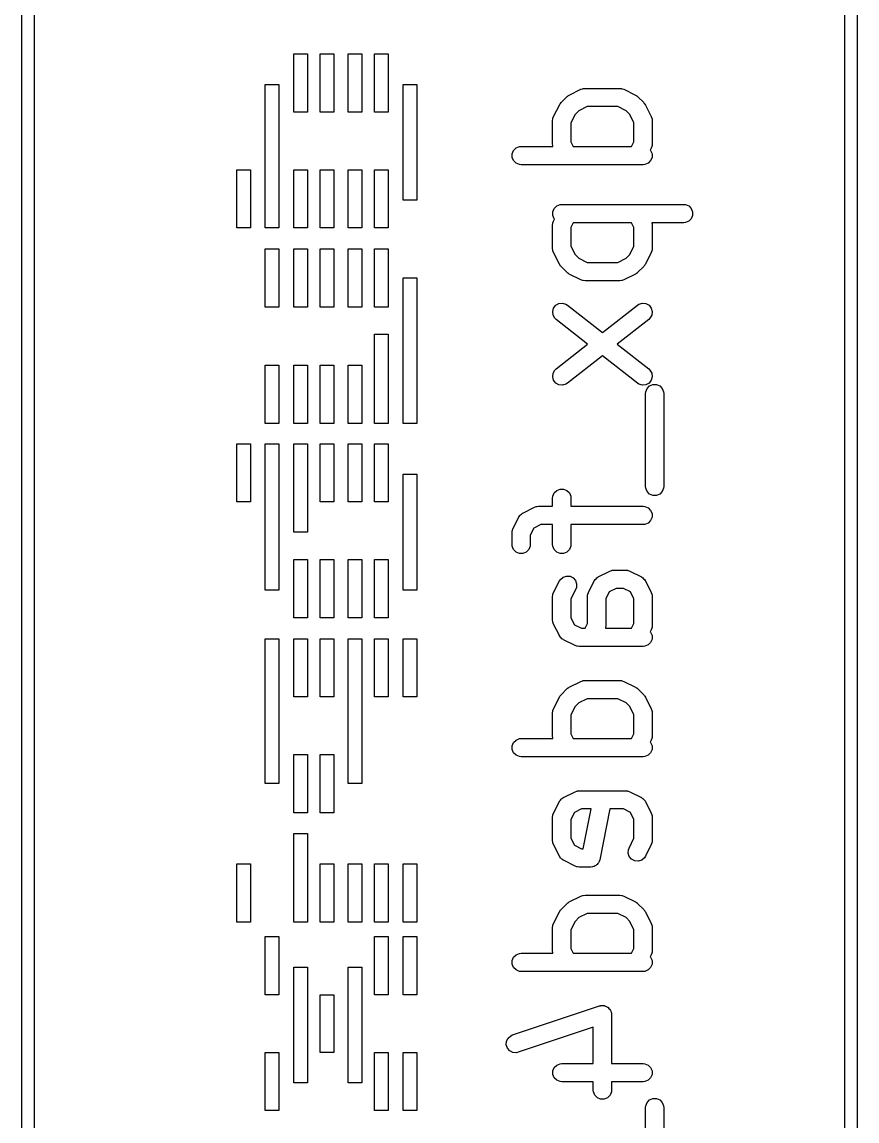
# Model space of a CAD drawing. Extents: x 282 to 374, y -243 to -83.
# Drawn here: x 306.94 to 313.78, y -183.3 to -174.28 of the extents above; entities that cross this region are included whole.
import ezdxf

# ---------------------------------------------------------------- set-up
doc = ezdxf.new("R2010")
doc.units = 0
doc.layers.add('BLACK', color=7, linetype='CONTINUOUS')

msp = doc.modelspace()

# ---------------------------------------------------------------- linework, layer by layer
at = {"layer": 'BLACK', "linetype": 'CONTINUOUS'}
for p, q in [((306.935, -242.56), (306.935, -82.56)), ((307.035, -82.61), (307.035, -242.51)), ((313.685, -220.921421), (313.685, -117.21)), ((313.785, -117.26), (313.785, -220.921421)), ((309.165397, -175.019155), (309.165397, -174.542002)), ((309.165397, -174.542002), (309.277505, -174.542002)), ((309.277505, -174.542002), (309.277505, -175.019155)), ((309.381552, -175.019155), (309.381552, -174.542002)), ((309.381552, -174.542002), (309.49366, -174.542002)), ((309.49366, -174.542002), (309.49366, -175.019155)), ((309.610896, -175.019155), (309.610896, -174.542002)), ((309.610896, -174.542002), (309.723004, -174.542002)), ((309.723004, -174.542002), (309.723004, -175.019155)), ((309.827051, -175.019155), (309.827051, -174.542002)), ((309.827051, -174.542002), (309.939159, -174.542002)), ((309.939159, -174.542002), (309.939159, -175.019155)), ((308.930924, -175.969553), (308.930924, -174.792107)), ((308.930924, -174.792107), (309.043032, -174.792107)), ((309.043032, -174.792107), (309.043032, -175.969553)), ((310.061524, -175.742505), (310.061524, -174.792107)), ((310.061524, -174.792107), (310.173632, -174.792107)), ((310.173632, -174.792107), (310.173632, -175.742505)), ((311.536507, -174.826631), (311.538996, -174.825601)), ((311.538996, -174.825601), (311.553628, -174.82416)), ((311.553628, -174.82416), (311.839342, -174.82416)), ((311.839342, -174.82416), (311.853974, -174.825601)), ((311.853974, -174.825601), (311.856463, -174.826632)), ((311.357738, -174.941365), (311.405357, -174.893746)), ((311.405357, -174.893746), (311.411106, -174.889027)), ((311.411106, -174.889027), (311.412406, -174.887529)), ((311.412406, -174.887529), (311.414665, -174.886107)), ((311.414665, -174.886107), (311.416722, -174.884419)), ((311.416722, -174.884419), (311.418549, -174.883661)), ((311.418549, -174.883661), (311.424849, -174.879697)), ((311.424849, -174.879697), (311.520087, -174.832078)), ((311.520087, -174.832078), (311.533818, -174.826823)), ((311.533818, -174.826823), (311.536507, -174.826631)), ((311.856463, -174.826632), (311.859151, -174.826823)), ((311.859151, -174.826823), (311.872883, -174.832078)), ((311.872883, -174.832078), (311.968121, -174.879697)), ((311.968121, -174.879697), (311.974417, -174.88366)), ((311.974417, -174.88366), (311.976247, -174.884418)), ((311.976247, -174.884418), (311.978305, -174.886107)), ((311.978305, -174.886107), (311.980564, -174.887529)), ((311.980564, -174.887529), (311.981863, -174.889027)), ((311.981863, -174.889027), (311.987612, -174.893745)), ((311.987612, -174.893745), (312.035232, -174.941364)), ((311.29607, -175.056095), (311.343689, -174.960857)), ((311.343689, -174.960857), (311.347653, -174.954557)), ((311.347653, -174.954557), (311.348411, -174.95273)), ((311.348411, -174.95273), (311.350099, -174.950673)), ((311.350099, -174.950673), (311.351521, -174.948414)), ((311.351521, -174.948414), (311.353019, -174.947114)), ((311.353019, -174.947114), (311.357738, -174.941365)), ((311.571333, -174.97416), (311.502817, -175.008418)), ((311.821637, -174.97416), (311.571333, -174.97416)), ((311.890153, -175.008418), (311.821637, -174.97416)), ((312.035232, -174.941364), (312.03995, -174.947113)), ((312.03995, -174.947113), (312.04145, -174.948414)), ((312.04145, -174.948414), (312.042872, -174.950673)), ((312.042872, -174.950673), (312.04456, -174.95273)), ((312.04456, -174.95273), (312.045317, -174.954557)), ((312.045317, -174.954557), (312.049282, -174.960857)), ((312.049282, -174.960857), (312.096901, -175.056095)), ((309.277505, -175.019155), (309.165397, -175.019155)), ((309.49366, -175.019155), (309.381552, -175.019155)), ((309.723004, -175.019155), (309.610896, -175.019155)), ((309.939159, -175.019155), (309.827051, -175.019155)), ((311.288152, -175.089636), (311.289593, -175.075004)), ((311.288152, -175.280112), (311.288152, -175.089636)), ((311.289593, -175.075004), (311.290624, -175.072514)), ((311.290624, -175.072514), (311.290815, -175.069827)), ((311.290815, -175.069827), (311.29607, -175.056095)), ((311.47241, -175.038825), (311.438152, -175.107341)), ((311.502817, -175.008418), (311.47241, -175.038825)), ((311.920561, -175.038825), (311.890153, -175.008418)), ((311.954819, -175.107341), (311.920561, -175.038825)), ((312.096901, -175.056095), (312.102156, -175.069826)), ((312.102156, -175.069826), (312.102347, -175.072515)), ((312.102347, -175.072515), (312.103378, -175.075004)), ((312.103378, -175.075004), (312.104819, -175.089636)), ((312.104819, -175.089636), (312.104819, -175.280112)), ((311.438152, -175.107341), (311.438152, -175.262407)), ((311.954819, -175.262407), (311.954819, -175.107341)), ((311.438152, -175.262407), (311.457123, -175.30035)), ((311.935848, -175.30035), (311.954819, -175.262407)), ((310.95626, -175.360718), (310.967459, -175.333682)), ((310.95626, -175.389982), (310.95626, -175.360718)), ((310.967459, -175.333682), (310.988151, -175.31299)), ((310.988151, -175.31299), (311.015187, -175.301791)), ((311.015187, -175.301791), (311.029819, -175.30035)), ((311.029819, -175.30035), (311.290979, -175.30035)), ((311.289593, -175.294744), (311.288152, -175.280112)), ((311.290624, -175.297233), (311.289593, -175.294744)), ((311.290815, -175.299921), (311.290624, -175.297233)), ((311.290979, -175.30035), (311.290815, -175.299921)), ((311.457123, -175.30035), (311.935848, -175.30035)), ((312.096901, -175.313653), (312.08865, -175.330153)), ((312.08865, -175.330153), (312.092179, -175.333682)), ((312.092179, -175.333682), (312.103378, -175.360718)), ((312.102156, -175.299922), (312.096901, -175.313653)), ((312.102347, -175.297232), (312.102156, -175.299922)), ((312.103378, -175.294744), (312.102347, -175.297232)), ((312.104819, -175.280112), (312.103378, -175.294744)), ((312.103378, -175.360718), (312.103378, -175.389982)), ((310.967459, -175.417018), (310.95626, -175.389982)), ((310.988151, -175.43771), (310.967459, -175.417018)), ((311.015187, -175.448909), (310.988151, -175.43771)), ((311.029819, -175.45035), (311.015187, -175.448909)), ((312.029819, -175.45035), (311.029819, -175.45035)), ((312.044451, -175.448909), (312.029819, -175.45035)), ((312.071487, -175.43771), (312.044451, -175.448909)), ((312.092179, -175.417018), (312.071487, -175.43771)), ((312.103378, -175.389982), (312.092179, -175.417018)), ((308.696451, -175.969553), (308.696451, -175.4924)), ((308.696451, -175.4924), (308.808558, -175.4924)), ((308.808558, -175.4924), (308.808558, -175.969553)), ((309.165397, -175.969553), (309.165397, -175.4924)), ((309.165397, -175.4924), (309.277505, -175.4924)), ((309.277505, -175.4924), (309.277505, -175.969553)), ((309.381552, -175.969553), (309.381552, -175.4924)), ((309.381552, -175.4924), (309.49366, -175.4924)), ((309.49366, -175.4924), (309.49366, -175.969553)), ((309.610896, -175.969553), (309.610896, -175.4924)), ((309.610896, -175.4924), (309.723004, -175.4924)), ((309.723004, -175.4924), (309.723004, -175.969553)), ((309.827051, -175.969553), (309.827051, -175.4924)), ((309.827051, -175.4924), (309.939159, -175.4924)), ((309.939159, -175.4924), (309.939159, -175.969553)), ((310.173632, -175.742505), (310.061524, -175.742505)), ((311.289593, -175.836909), (311.300792, -175.809873)), ((311.300792, -175.809873), (311.321484, -175.789181)), ((311.321484, -175.789181), (311.34852, -175.777982)), ((311.34852, -175.777982), (311.363152, -175.776541)), ((311.363152, -175.776541), (312.363152, -175.776541)), ((312.363152, -175.776541), (312.377784, -175.777982)), ((312.377784, -175.777982), (312.40482, -175.789181)), ((312.40482, -175.789181), (312.425512, -175.809873)), ((312.425512, -175.809873), (312.436711, -175.836909)), ((311.289593, -175.866173), (311.289593, -175.836909)), ((311.300792, -175.893209), (311.289593, -175.866173)), ((311.29607, -175.913238), (311.30432, -175.896737)), ((311.30432, -175.896737), (311.300792, -175.893209)), ((312.425512, -175.893209), (312.40482, -175.913901)), ((312.436711, -175.866173), (312.425512, -175.893209)), ((312.436711, -175.836909), (312.436711, -175.866173)), ((308.808558, -175.969553), (308.696451, -175.969553)), ((309.043032, -175.969553), (308.930924, -175.969553)), ((309.277505, -175.969553), (309.165397, -175.969553)), ((309.49366, -175.969553), (309.381552, -175.969553)), ((309.723004, -175.969553), (309.610896, -175.969553)), ((309.939159, -175.969553), (309.827051, -175.969553)), ((311.288152, -175.946779), (311.289593, -175.932147)), ((311.288152, -176.137255), (311.288152, -175.946779)), ((311.289593, -175.932147), (311.290624, -175.929657)), ((311.290624, -175.929657), (311.290815, -175.92697)), ((311.290815, -175.92697), (311.29607, -175.913238)), ((311.457124, -175.926541), (311.438152, -175.964484)), ((311.438152, -175.964484), (311.438152, -176.11955)), ((311.935847, -175.926541), (311.457124, -175.926541)), ((311.954819, -175.964484), (311.935847, -175.926541)), ((311.954819, -176.11955), (311.954819, -175.964484)), ((312.363152, -175.926541), (312.101992, -175.926541)), ((312.101992, -175.926541), (312.102156, -175.926969)), ((312.102156, -175.926969), (312.102347, -175.929658)), ((312.102347, -175.929658), (312.103378, -175.932147)), ((312.103378, -175.932147), (312.104819, -175.946779)), ((312.104819, -175.946779), (312.104819, -176.137255)), ((312.377784, -175.9251), (312.363152, -175.926541)), ((312.40482, -175.913901), (312.377784, -175.9251)), ((308.930924, -176.618262), (308.930924, -176.141109)), ((308.930924, -176.141109), (309.043032, -176.141109)), ((309.043032, -176.141109), (309.043032, -176.618262)), ((309.165397, -176.618262), (309.165397, -176.141109)), ((309.165397, -176.141109), (309.277505, -176.141109)), ((309.277505, -176.141109), (309.277505, -176.618262)), ((309.381552, -176.618262), (309.381552, -176.141109)), ((309.381552, -176.141109), (309.49366, -176.141109)), ((309.49366, -176.141109), (309.49366, -176.618262)), ((309.610896, -176.618262), (309.610896, -176.141109)), ((309.610896, -176.141109), (309.723004, -176.141109)), ((309.723004, -176.141109), (309.723004, -176.618262)), ((309.827051, -176.618262), (309.827051, -176.141109)), ((309.827051, -176.141109), (309.939159, -176.141109)), ((309.939159, -176.141109), (309.939159, -176.618262)), ((311.289593, -176.151887), (311.288152, -176.137255)), ((311.290624, -176.154376), (311.289593, -176.151887)), ((311.290815, -176.157064), (311.290624, -176.154376)), ((311.29607, -176.170796), (311.290815, -176.157064)), ((311.343689, -176.266034), (311.29607, -176.170796)), ((311.438152, -176.11955), (311.47241, -176.188066)), ((311.920561, -176.188065), (311.954819, -176.11955)), ((312.096901, -176.170796), (312.049282, -176.266034)), ((312.102156, -176.157065), (312.096901, -176.170796)), ((312.102347, -176.154375), (312.102156, -176.157065)), ((312.103378, -176.151887), (312.102347, -176.154375)), ((312.104819, -176.137255), (312.103378, -176.151887)), ((311.347653, -176.272333), (311.343689, -176.266034)), ((311.47241, -176.188066), (311.502817, -176.218473)), ((311.502817, -176.218473), (311.571333, -176.252731)), ((311.571333, -176.252731), (311.821637, -176.252731)), ((311.821637, -176.252731), (311.890153, -176.218472)), ((311.890153, -176.218472), (311.920561, -176.188065)), ((312.049282, -176.266034), (312.045317, -176.272333)), ((311.348411, -176.274161), (311.347653, -176.272333)), ((311.350099, -176.276217), (311.348411, -176.274161)), ((311.351521, -176.278477), (311.350099, -176.276217)), ((311.353019, -176.279776), (311.351521, -176.278477)), ((311.357738, -176.285526), (311.353019, -176.279776)), ((311.405357, -176.333145), (311.357738, -176.285526)), ((311.411106, -176.337863), (311.405357, -176.333145)), ((311.412406, -176.339362), (311.411106, -176.337863)), ((311.414665, -176.340783), (311.412406, -176.339362)), ((311.416722, -176.342472), (311.414665, -176.340783)), ((311.418549, -176.343229), (311.416722, -176.342472)), ((311.424849, -176.347194), (311.418549, -176.343229)), ((311.520087, -176.394813), (311.424849, -176.347194)), ((311.968121, -176.347194), (311.872883, -176.394813)), ((311.974417, -176.34323), (311.968121, -176.347194)), ((311.976247, -176.342473), (311.974417, -176.34323)), ((311.978305, -176.340783), (311.976247, -176.342473)), ((311.980564, -176.339362), (311.978305, -176.340783)), ((311.981863, -176.337863), (311.980564, -176.339362)), ((311.987612, -176.333146), (311.981863, -176.337863)), ((312.035232, -176.285527), (311.987612, -176.333146)), ((312.03995, -176.279777), (312.035232, -176.285527)), ((312.04145, -176.278477), (312.03995, -176.279777)), ((312.042872, -176.276217), (312.04145, -176.278477)), ((312.04456, -176.274161), (312.042872, -176.276217)), ((312.045317, -176.272333), (312.04456, -176.274161)), ((310.061524, -177.096196), (310.061524, -176.378709)), ((310.061524, -176.378709), (310.173632, -176.378709)), ((310.173632, -176.378709), (310.173632, -177.096196)), ((311.533818, -176.400068), (311.520087, -176.394813)), ((311.536507, -176.400259), (311.533818, -176.400068)), ((311.538996, -176.40129), (311.536507, -176.400259)), ((311.553628, -176.402731), (311.538996, -176.40129)), ((311.839342, -176.402731), (311.553628, -176.402731)), ((311.853974, -176.40129), (311.839342, -176.402731)), ((311.856463, -176.400258), (311.853974, -176.40129)), ((311.859151, -176.400068), (311.856463, -176.400258)), ((311.872883, -176.394813), (311.859151, -176.400068)), ((309.043032, -176.618262), (308.930924, -176.618262)), ((309.277505, -176.618262), (309.165397, -176.618262)), ((309.49366, -176.618262), (309.381552, -176.618262)), ((309.723004, -176.618262), (309.610896, -176.618262)), ((309.939159, -176.618262), (309.827051, -176.618262)), ((311.288374, -176.655302), (311.296271, -176.627124)), ((311.296271, -176.627124), (311.314351, -176.604113)), ((311.314351, -176.604113), (311.339861, -176.589773)), ((311.339861, -176.589773), (311.368915, -176.586287)), ((311.368915, -176.586287), (311.397093, -176.594184)), ((311.397093, -176.594184), (311.409489, -176.602091)), ((311.409489, -176.602091), (311.696485, -176.827587)), ((311.696485, -176.827587), (311.983482, -176.602091)), ((311.983482, -176.602091), (311.995878, -176.594184)), ((311.995878, -176.594184), (312.024056, -176.586287)), ((312.024056, -176.586287), (312.05311, -176.589773)), ((312.05311, -176.589773), (312.07862, -176.604113)), ((312.07862, -176.604113), (312.0967, -176.627124)), ((312.0967, -176.627124), (312.104597, -176.655302)), ((311.29186, -176.684356), (311.288374, -176.655302)), ((311.3062, -176.709866), (311.29186, -176.684356)), ((311.316815, -176.720039), (311.3062, -176.709866)), ((312.086771, -176.709866), (312.076156, -176.720039)), ((312.101111, -176.684356), (312.086771, -176.709866)), ((312.104597, -176.655302), (312.101111, -176.684356)), ((311.57509, -176.922969), (311.316815, -176.720039)), ((312.076156, -176.720039), (311.81788, -176.922969)), ((309.827051, -177.085645), (309.827051, -176.841402)), ((309.827051, -176.841402), (309.939159, -176.841402)), ((309.939159, -176.841402), (309.939159, -177.085645)), ((311.316815, -177.1259), (311.57509, -176.922969)), ((311.81788, -176.922969), (312.076156, -177.1259)), ((311.696485, -177.018351), (311.409489, -177.243848)), ((311.983482, -177.243848), (311.696485, -177.018351)), ((308.930924, -177.572568), (308.930924, -177.095415)), ((308.930924, -177.095415), (309.043032, -177.095415)), ((309.043032, -177.095415), (309.043032, -177.572568)), ((309.165397, -177.572568), (309.165397, -177.095415)), ((309.165397, -177.095415), (309.277505, -177.095415)), ((309.277505, -177.095415), (309.277505, -177.572568)), ((309.381552, -177.572568), (309.381552, -177.095415)), ((309.381552, -177.095415), (309.49366, -177.095415)), ((309.49366, -177.095415), (309.49366, -177.572568)), ((309.610896, -177.572568), (309.610896, -177.095415)), ((309.610896, -177.095415), (309.723004, -177.095415)), ((309.723004, -177.095415), (309.723004, -177.572568)), ((309.827051, -177.327934), (309.827051, -177.085645)), ((309.939159, -177.085645), (309.939159, -177.327934)), ((310.061524, -177.333014), (310.061524, -177.096196)), ((310.173632, -177.096196), (310.173632, -177.333014)), ((311.288374, -177.190637), (311.29186, -177.161583)), ((311.29186, -177.161583), (311.3062, -177.136073)), ((311.3062, -177.136073), (311.316815, -177.1259)), ((312.076156, -177.1259), (312.086771, -177.136073)), ((312.086771, -177.136073), (312.101111, -177.161583)), ((312.101111, -177.161583), (312.104597, -177.190637)), ((311.296271, -177.218815), (311.288374, -177.190637)), ((311.314351, -177.241826), (311.296271, -177.218815)), ((311.339861, -177.256166), (311.314351, -177.241826)), ((311.368915, -177.259652), (311.339861, -177.256166)), ((311.397093, -177.251755), (311.368915, -177.259652)), ((311.409489, -177.243848), (311.397093, -177.251755)), ((311.995878, -177.251755), (311.983482, -177.243848)), ((312.024056, -177.259652), (311.995878, -177.251755)), ((312.05311, -177.256166), (312.024056, -177.259652)), ((312.07862, -177.241826), (312.05311, -177.256166)), ((312.0967, -177.218815), (312.07862, -177.241826)), ((312.083389, -177.265372), (312.110425, -177.254173)), ((312.104597, -177.190637), (312.0967, -177.218815)), ((312.110425, -177.254173), (312.139689, -177.254173)), ((312.139689, -177.254173), (312.166725, -177.265372)), ((309.827051, -177.572568), (309.827051, -177.327934)), ((309.939159, -177.327934), (309.939159, -177.572568)), ((310.061524, -177.572568), (310.061524, -177.333014)), ((310.173632, -177.333014), (310.173632, -177.572568)), ((312.050057, -177.327732), (312.051498, -177.3131)), ((312.050057, -178.089636), (312.050057, -177.327732)), ((312.051498, -177.3131), (312.062697, -177.286064)), ((312.062697, -177.286064), (312.083389, -177.265372)), ((312.166725, -177.265372), (312.187417, -177.286064)), ((312.187417, -177.286064), (312.198616, -177.3131)), ((312.198616, -177.3131), (312.200057, -177.327732)), ((312.200057, -177.327732), (312.200057, -178.089636)), ((309.043032, -177.572568), (308.930924, -177.572568)), ((309.277505, -177.572568), (309.165397, -177.572568)), ((309.49366, -177.572568), (309.381552, -177.572568)), ((309.723004, -177.572568), (309.610896, -177.572568)), ((309.939159, -177.572568), (309.827051, -177.572568)), ((310.173632, -177.572568), (310.061524, -177.572568)), ((308.696451, -178.217369), (308.696451, -177.740216)), ((308.696451, -177.740216), (308.808558, -177.740216)), ((308.808558, -177.740216), (308.808558, -178.217369)), ((308.930924, -178.940718), (308.930924, -177.740216)), ((308.930924, -177.740216), (309.043032, -177.740216)), ((309.043032, -177.740216), (309.043032, -178.940718)), ((309.165397, -178.465519), (309.165397, -177.740216)), ((309.165397, -177.740216), (309.277505, -177.740216)), ((309.277505, -177.740216), (309.277505, -178.465519)), ((309.381552, -178.217369), (309.381552, -177.740216)), ((309.381552, -177.740216), (309.49366, -177.740216)), ((309.49366, -177.740216), (309.49366, -178.217369)), ((309.610896, -178.217369), (309.610896, -177.740216)), ((309.610896, -177.740216), (309.723004, -177.740216)), ((309.723004, -177.740216), (309.723004, -178.217369)), ((309.827051, -178.217369), (309.827051, -177.740216)), ((309.827051, -177.740216), (309.939159, -177.740216)), ((309.939159, -177.740216), (309.939159, -178.217369)), ((310.061524, -178.940718), (310.061524, -177.990321)), ((310.061524, -177.990321), (310.173632, -177.990321)), ((310.173632, -177.990321), (310.173632, -178.940718)), ((311.289593, -178.170243), (311.300792, -178.143207)), ((311.300792, -178.143207), (311.321484, -178.122515)), ((311.321484, -178.122515), (311.34852, -178.111316)), ((311.34852, -178.111316), (311.377784, -178.111316)), ((311.377784, -178.111316), (311.40482, -178.122515)), ((311.40482, -178.122515), (311.425512, -178.143207)), ((311.425512, -178.143207), (311.436711, -178.170243)), ((312.051498, -178.104268), (312.050057, -178.089636)), ((312.062697, -178.131304), (312.051498, -178.104268)), ((312.083389, -178.151996), (312.062697, -178.131304)), ((312.110425, -178.163195), (312.083389, -178.151996)), ((312.166725, -178.151996), (312.139689, -178.163195)), ((312.187417, -178.131304), (312.166725, -178.151996)), ((312.198616, -178.104268), (312.187417, -178.131304)), ((312.200057, -178.089636), (312.198616, -178.104268)), ((308.808558, -178.217369), (308.696451, -178.217369)), ((309.49366, -178.217369), (309.381552, -178.217369)), ((309.723004, -178.217369), (309.610896, -178.217369)), ((309.939159, -178.217369), (309.827051, -178.217369)), ((311.288152, -178.184875), (311.289593, -178.170243)), ((311.288152, -178.252732), (311.288152, -178.184875)), ((311.436711, -178.170243), (311.438152, -178.184875)), ((311.438152, -178.184875), (311.438152, -178.252732)), ((312.139689, -178.163195), (312.110425, -178.163195)), ((310.962737, -178.437048), (311.010356, -178.34181)), ((311.010356, -178.34181), (311.011896, -178.339362)), ((311.011896, -178.339362), (311.012281, -178.338209)), ((311.012281, -178.338209), (311.013526, -178.336772)), ((311.013526, -178.336772), (311.018188, -178.329367)), ((311.018188, -178.329367), (311.025292, -178.323205)), ((311.025292, -178.323205), (311.031454, -178.316101)), ((311.031454, -178.316101), (311.038859, -178.311439)), ((311.038859, -178.311439), (311.040296, -178.310194)), ((311.040296, -178.310194), (311.041449, -178.309809)), ((311.041449, -178.309809), (311.043897, -178.308269)), ((311.043897, -178.308269), (311.139135, -178.26065)), ((311.139135, -178.26065), (311.152866, -178.255395)), ((311.152866, -178.255395), (311.155555, -178.255203)), ((311.155555, -178.255203), (311.158044, -178.254173)), ((311.158044, -178.254173), (311.172676, -178.252732)), ((311.172676, -178.252732), (311.288152, -178.252732)), ((311.438152, -178.252732), (312.029819, -178.252732)), ((312.029819, -178.252732), (312.044451, -178.254173)), ((312.044451, -178.254173), (312.071487, -178.265372)), ((312.071487, -178.265372), (312.092179, -178.286064)), ((312.092179, -178.286064), (312.103378, -178.3131)), ((312.103378, -178.342364), (312.092179, -178.3694)), ((312.103378, -178.3131), (312.103378, -178.342364)), ((311.133339, -178.431252), (311.104819, -178.488294)), ((311.190381, -178.402732), (311.133339, -178.431252)), ((311.288152, -178.402732), (311.190381, -178.402732)), ((311.288152, -178.565827), (311.288152, -178.402732)), ((312.029819, -178.402732), (311.438152, -178.402732)), ((311.438152, -178.402732), (311.438152, -178.565827)), ((312.044451, -178.401291), (312.029819, -178.402732)), ((312.071487, -178.390092), (312.044451, -178.401291)), ((312.092179, -178.3694), (312.071487, -178.390092)), ((309.277505, -178.465519), (309.165397, -178.465519)), ((310.954819, -178.470589), (310.95626, -178.455957)), ((310.954819, -178.565827), (310.954819, -178.470589)), ((310.95626, -178.455957), (310.957291, -178.453467)), ((310.957291, -178.453467), (310.957482, -178.45078)), ((310.957482, -178.45078), (310.962737, -178.437048)), ((311.104819, -178.488294), (311.104819, -178.565827)), ((310.95626, -178.580459), (310.954819, -178.565827)), ((310.967459, -178.607495), (310.95626, -178.580459)), ((310.988151, -178.628187), (310.967459, -178.607495)), ((311.092179, -178.607495), (311.071487, -178.628187)), ((311.103378, -178.580459), (311.092179, -178.607495)), ((311.104819, -178.565827), (311.103378, -178.580459)), ((311.289593, -178.580459), (311.288152, -178.565827)), ((311.300792, -178.607495), (311.289593, -178.580459)), ((311.321484, -178.628187), (311.300792, -178.607495)), ((311.425512, -178.607495), (311.40482, -178.628187)), ((311.436711, -178.580459), (311.425512, -178.607495)), ((311.438152, -178.565827), (311.436711, -178.580459)), ((309.165397, -179.167767), (309.165397, -178.690614)), ((309.165397, -178.690614), (309.277505, -178.690614)), ((309.277505, -178.690614), (309.277505, -179.167767)), ((309.381552, -179.167767), (309.381552, -178.690614)), ((309.381552, -178.690614), (309.49366, -178.690614)), ((309.49366, -178.690614), (309.49366, -179.167767)), ((309.610896, -179.167767), (309.610896, -178.690614)), ((309.610896, -178.690614), (309.723004, -178.690614)), ((309.723004, -178.690614), (309.723004, -179.167767)), ((309.827051, -179.167767), (309.827051, -178.690614)), ((309.827051, -178.690614), (309.939159, -178.690614)), ((309.939159, -178.690614), (309.939159, -179.167767)), ((311.015187, -178.639386), (310.988151, -178.628187)), ((311.044451, -178.639386), (311.015187, -178.639386)), ((311.071487, -178.628187), (311.044451, -178.639386)), ((311.34852, -178.639386), (311.321484, -178.628187)), ((311.377784, -178.639386), (311.34852, -178.639386)), ((311.40482, -178.628187), (311.377784, -178.639386)), ((311.662944, -178.832079), (311.758182, -178.78446)), ((311.758182, -178.78446), (311.771913, -178.779205)), ((311.771913, -178.779205), (311.774602, -178.779013)), ((311.774602, -178.779013), (311.777091, -178.777983)), ((311.777091, -178.777983), (311.791723, -178.776542)), ((311.791723, -178.776542), (311.886961, -178.776542)), ((311.886961, -178.776542), (311.901593, -178.777983)), ((311.901593, -178.777983), (311.904082, -178.779014)), ((311.904082, -178.779014), (311.90677, -178.779205)), ((311.90677, -178.779205), (311.920502, -178.78446)), ((311.920502, -178.78446), (312.015741, -178.832079)), ((311.29607, -178.960858), (311.343689, -178.86562)), ((311.343689, -178.86562), (311.351521, -178.853177)), ((311.351521, -178.853177), (311.373629, -178.834004)), ((311.373629, -178.834004), (311.40139, -178.82475)), ((311.40139, -178.82475), (311.43058, -178.826824)), ((311.43058, -178.826824), (311.456755, -178.839912)), ((311.456755, -178.839912), (311.475928, -178.862019)), ((311.475928, -178.862019), (311.485182, -178.889781)), ((311.581784, -178.960858), (311.629403, -178.86562)), ((311.629403, -178.86562), (311.630943, -178.863172)), ((311.630943, -178.863172), (311.631328, -178.862019)), ((311.631328, -178.862019), (311.632573, -178.860582)), ((311.632573, -178.860582), (311.637235, -178.853177)), ((311.637235, -178.853177), (311.644339, -178.847015)), ((311.644339, -178.847015), (311.650501, -178.839911)), ((311.650501, -178.839911), (311.657906, -178.835249)), ((311.657906, -178.835249), (311.659343, -178.834004)), ((311.659343, -178.834004), (311.660496, -178.833619)), ((311.660496, -178.833619), (311.662944, -178.832079)), ((312.015741, -178.832079), (312.018187, -178.833619)), ((312.018187, -178.833619), (312.019342, -178.834004)), ((312.019342, -178.834004), (312.020779, -178.83525)), ((312.020779, -178.83525), (312.028183, -178.839911)), ((312.028183, -178.839911), (312.034342, -178.847013)), ((312.034342, -178.847013), (312.04145, -178.853177)), ((312.04145, -178.853177), (312.046111, -178.860582)), ((312.046111, -178.860582), (312.047357, -178.862019)), ((312.047357, -178.862019), (312.047741, -178.863172)), ((312.047741, -178.863172), (312.049282, -178.86562)), ((312.049282, -178.86562), (312.096901, -178.960858)), ((309.043032, -178.940718), (308.930924, -178.940718)), ((310.173632, -178.940718), (310.061524, -178.940718)), ((311.290815, -178.97459), (311.29607, -178.960858)), ((311.477853, -178.932702), (311.438152, -179.012104)), ((311.483108, -178.918971), (311.477853, -178.932702)), ((311.485182, -178.889781), (311.483108, -178.918971)), ((311.576529, -178.97459), (311.581784, -178.960858)), ((311.752386, -178.955062), (311.723866, -179.012104)), ((311.809428, -178.926542), (311.752386, -178.955062)), ((311.869256, -178.926542), (311.809428, -178.926542)), ((311.926298, -178.955062), (311.869256, -178.926542)), ((311.954819, -179.012104), (311.926298, -178.955062)), ((312.096901, -178.960858), (312.102156, -178.974589)), ((311.288152, -178.994399), (311.289593, -178.979767)), ((311.288152, -179.184875), (311.288152, -178.994399)), ((311.289593, -178.979767), (311.290624, -178.977277)), ((311.290624, -178.977277), (311.290815, -178.97459)), ((311.438152, -179.012104), (311.438152, -179.16717)), ((311.573866, -178.994399), (311.575307, -178.979767)), ((311.573866, -179.214789), (311.573866, -178.994399)), ((311.575307, -178.979767), (311.576338, -178.977277)), ((311.576338, -178.977277), (311.576529, -178.97459)), ((311.723866, -179.012104), (311.723866, -179.232494)), ((311.954819, -179.214789), (311.954819, -179.012104)), ((312.102156, -178.974589), (312.102347, -178.977278)), ((312.102347, -178.977278), (312.103378, -178.979767)), ((312.103378, -178.979767), (312.104819, -178.994399)), ((312.104819, -178.994399), (312.104819, -179.232494)), ((309.277505, -179.167767), (309.165397, -179.167767)), ((309.49366, -179.167767), (309.381552, -179.167767)), ((309.723004, -179.167767), (309.610896, -179.167767)), ((309.939159, -179.167767), (309.827051, -179.167767)), ((311.289593, -179.199507), (311.288152, -179.184875)), ((311.290624, -179.201996), (311.289593, -179.199507)), ((311.290815, -179.204684), (311.290624, -179.201996)), ((311.29607, -179.218416), (311.290815, -179.204684)), ((311.343689, -179.313654), (311.29607, -179.218416)), ((311.438152, -179.16717), (311.466672, -179.224211)), ((311.466672, -179.224211), (311.523714, -179.252732)), ((311.554895, -179.252732), (311.573866, -179.214789)), ((311.723866, -179.232494), (311.722425, -179.247126)), ((311.935848, -179.252732), (311.954819, -179.214789)), ((312.104819, -179.232494), (312.103378, -179.247126)), ((311.345229, -179.316101), (311.343689, -179.313654)), ((311.345614, -179.317255), (311.345229, -179.316101)), ((311.346859, -179.318691), (311.345614, -179.317255)), ((311.351521, -179.326097), (311.346859, -179.318691)), ((311.358625, -179.332258), (311.351521, -179.326097)), ((311.364787, -179.339363), (311.358625, -179.332258)), ((311.523714, -179.252732), (311.554895, -179.252732)), ((311.721203, -179.252304), (311.721039, -179.252732)), ((311.721039, -179.252732), (311.935848, -179.252732)), ((311.721394, -179.249614), (311.721203, -179.252304)), ((311.722425, -179.247126), (311.721394, -179.249614)), ((312.096901, -179.266035), (312.08865, -179.282535)), ((312.08865, -179.282535), (312.092179, -179.286064)), ((312.092179, -179.286064), (312.103378, -179.3131)), ((312.102156, -179.252304), (312.096901, -179.266035)), ((312.102347, -179.249614), (312.102156, -179.252304)), ((312.103378, -179.247126), (312.102347, -179.249614)), ((312.103378, -179.3131), (312.103378, -179.342364)), ((308.930924, -180.526929), (308.930924, -179.339323)), ((308.930924, -179.339323), (309.043032, -179.339323)), ((309.043032, -179.339323), (309.043032, -180.526929)), ((309.165397, -179.816476), (309.165397, -179.339323)), ((309.165397, -179.339323), (309.277505, -179.339323)), ((309.277505, -179.339323), (309.277505, -179.816476)), ((309.381552, -179.816476), (309.381552, -179.339323)), ((309.381552, -179.339323), (309.49366, -179.339323)), ((309.49366, -179.339323), (309.49366, -179.816476)), ((309.610896, -180.526929), (309.610896, -179.339323)), ((309.610896, -179.339323), (309.723004, -179.339323)), ((309.723004, -179.339323), (309.723004, -180.526929)), ((309.827051, -179.816476), (309.827051, -179.339323)), ((309.827051, -179.339323), (309.939159, -179.339323)), ((309.939159, -179.339323), (309.939159, -179.816476)), ((310.061524, -179.816476), (310.061524, -179.339323)), ((310.061524, -179.339323), (310.173632, -179.339323)), ((310.173632, -179.339323), (310.173632, -179.816476)), ((311.372192, -179.344024), (311.364787, -179.339363)), ((311.373629, -179.34527), (311.372192, -179.344024)), ((311.374782, -179.345654), (311.373629, -179.34527)), ((311.37723, -179.347195), (311.374782, -179.345654)), ((311.472468, -179.394814), (311.37723, -179.347195)), ((311.486199, -179.400069), (311.472468, -179.394814)), ((311.488888, -179.40026), (311.486199, -179.400069)), ((311.491377, -179.401291), (311.488888, -179.40026)), ((311.506009, -179.402732), (311.491377, -179.401291)), ((312.029819, -179.402732), (311.506009, -179.402732)), ((312.044451, -179.401291), (312.029819, -179.402732)), ((312.071487, -179.390092), (312.044451, -179.401291)), ((312.092179, -179.3694), (312.071487, -179.390092)), ((312.103378, -179.342364), (312.092179, -179.3694)), ((311.424849, -179.736841), (311.520087, -179.689222)), ((311.520087, -179.689222), (311.533818, -179.683967)), ((311.533818, -179.683967), (311.536507, -179.683775)), ((311.536507, -179.683775), (311.538996, -179.682745)), ((311.538996, -179.682745), (311.553628, -179.681304)), ((311.553628, -179.681304), (311.839342, -179.681304)), ((311.839342, -179.681304), (311.853974, -179.682745)), ((311.853974, -179.682745), (311.856463, -179.683776)), ((311.856463, -179.683776), (311.859151, -179.683967)), ((311.859151, -179.683967), (311.872883, -179.689222)), ((311.872883, -179.689222), (311.968121, -179.736841)), ((311.357738, -179.798509), (311.405357, -179.75089)), ((311.405357, -179.75089), (311.411106, -179.746171)), ((311.411106, -179.746171), (311.412406, -179.744673)), ((311.412406, -179.744673), (311.414665, -179.743251)), ((311.414665, -179.743251), (311.416722, -179.741563)), ((311.416722, -179.741563), (311.418549, -179.740805)), ((311.418549, -179.740805), (311.424849, -179.736841)), ((311.968121, -179.736841), (311.974417, -179.740804)), ((311.974417, -179.740804), (311.976247, -179.741562)), ((311.976247, -179.741562), (311.978305, -179.743251)), ((311.978305, -179.743251), (311.980564, -179.744673)), ((311.980564, -179.744673), (311.981863, -179.746171)), ((311.981863, -179.746171), (311.987612, -179.750889)), ((311.987612, -179.750889), (312.035232, -179.798508)), ((309.277505, -179.816476), (309.165397, -179.816476)), ((309.49366, -179.816476), (309.381552, -179.816476)), ((309.939159, -179.816476), (309.827051, -179.816476)), ((310.173632, -179.816476), (310.061524, -179.816476)), ((311.29607, -179.913239), (311.343689, -179.818001)), ((311.343689, -179.818001), (311.347653, -179.811701)), ((311.347653, -179.811701), (311.348411, -179.809874)), ((311.348411, -179.809874), (311.350099, -179.807817)), ((311.350099, -179.807817), (311.351521, -179.805558)), ((311.351521, -179.805558), (311.353019, -179.804258)), ((311.353019, -179.804258), (311.357738, -179.798509)), ((311.502817, -179.865562), (311.47241, -179.895969)), ((311.571333, -179.831304), (311.502817, -179.865562)), ((311.821637, -179.831304), (311.571333, -179.831304)), ((311.890153, -179.865562), (311.821637, -179.831304)), ((311.920561, -179.895969), (311.890153, -179.865562)), ((312.035232, -179.798508), (312.03995, -179.804257)), ((312.03995, -179.804257), (312.04145, -179.805558)), ((312.04145, -179.805558), (312.042872, -179.807817)), ((312.042872, -179.807817), (312.04456, -179.809874)), ((312.04456, -179.809874), (312.045317, -179.811701)), ((312.045317, -179.811701), (312.049282, -179.818001)), ((312.049282, -179.818001), (312.096901, -179.913239)), ((311.288152, -179.94678), (311.289593, -179.932148)), ((311.288152, -180.137256), (311.288152, -179.94678)), ((311.289593, -179.932148), (311.290624, -179.929658)), ((311.290624, -179.929658), (311.290815, -179.926971)), ((311.290815, -179.926971), (311.29607, -179.913239)), ((311.47241, -179.895969), (311.438152, -179.964485)), ((311.438152, -179.964485), (311.438152, -180.119551)), ((311.954819, -179.964485), (311.920561, -179.895969)), ((311.954819, -180.119551), (311.954819, -179.964485)), ((312.096901, -179.913239), (312.102156, -179.92697)), ((312.102156, -179.92697), (312.102347, -179.929659)), ((312.102347, -179.929659), (312.103378, -179.932148)), ((312.103378, -179.932148), (312.104819, -179.94678)), ((312.104819, -179.94678), (312.104819, -180.137256)), ((311.289593, -180.151888), (311.288152, -180.137256)), ((311.438152, -180.119551), (311.457123, -180.157494)), ((311.935848, -180.157494), (311.954819, -180.119551)), ((312.104819, -180.137256), (312.103378, -180.151888)), ((310.95626, -180.217862), (310.967459, -180.190826)), ((310.95626, -180.247126), (310.95626, -180.217862)), ((310.967459, -180.190826), (310.988151, -180.170134)), ((310.988151, -180.170134), (311.015187, -180.158935)), ((311.015187, -180.158935), (311.029819, -180.157494)), ((311.029819, -180.157494), (311.290979, -180.157494)), ((311.290624, -180.154377), (311.289593, -180.151888)), ((311.290815, -180.157065), (311.290624, -180.154377)), ((311.290979, -180.157494), (311.290815, -180.157065)), ((311.457123, -180.157494), (311.935848, -180.157494)), ((312.096901, -180.170797), (312.08865, -180.187297)), ((312.08865, -180.187297), (312.092179, -180.190826)), ((312.092179, -180.190826), (312.103378, -180.217862)), ((312.102156, -180.157066), (312.096901, -180.170797)), ((312.102347, -180.154376), (312.102156, -180.157066)), ((312.103378, -180.151888), (312.102347, -180.154376)), ((312.103378, -180.217862), (312.103378, -180.247126)), ((309.165397, -180.766873), (309.165397, -180.28972)), ((309.165397, -180.28972), (309.277505, -180.28972)), ((309.277505, -180.28972), (309.277505, -180.766873)), ((309.381552, -180.766873), (309.381552, -180.28972)), ((309.381552, -180.28972), (309.49366, -180.28972)), ((309.49366, -180.28972), (309.49366, -180.766873)), ((310.967459, -180.274162), (310.95626, -180.247126)), ((310.988151, -180.294854), (310.967459, -180.274162)), ((311.015187, -180.306053), (310.988151, -180.294854)), ((311.029819, -180.307494), (311.015187, -180.306053)), ((312.029819, -180.307494), (311.029819, -180.307494)), ((312.044451, -180.306053), (312.029819, -180.307494)), ((312.071487, -180.294854), (312.044451, -180.306053)), ((312.092179, -180.274162), (312.071487, -180.294854)), ((312.103378, -180.247126), (312.092179, -180.274162)), ((309.043032, -180.526929), (308.930924, -180.526929)), ((309.723004, -180.526929), (309.610896, -180.526929)), ((311.37723, -180.641603), (311.472468, -180.593984)), ((311.472468, -180.593984), (311.486199, -180.588729)), ((311.486199, -180.588729), (311.488888, -180.588537)), ((311.488888, -180.588537), (311.491377, -180.587507)), ((311.491377, -180.587507), (311.506009, -180.586066)), ((311.506009, -180.586066), (311.886961, -180.586066)), ((311.886961, -180.586066), (311.901593, -180.587507)), ((311.901593, -180.587507), (311.904082, -180.588538)), ((311.904082, -180.588538), (311.90677, -180.588729)), ((311.90677, -180.588729), (311.920502, -180.593984)), ((311.920502, -180.593984), (312.015741, -180.641603)), ((311.29607, -180.770382), (311.343689, -180.675144)), ((311.343689, -180.675144), (311.345229, -180.672696)), ((311.345229, -180.672696), (311.345614, -180.671543)), ((311.345614, -180.671543), (311.346859, -180.670106)), ((311.346859, -180.670106), (311.351521, -180.662701)), ((311.351521, -180.662701), (311.358625, -180.656539)), ((311.358625, -180.656539), (311.364787, -180.649435)), ((311.364787, -180.649435), (311.372192, -180.644773)), ((311.372192, -180.644773), (311.373629, -180.643528)), ((311.373629, -180.643528), (311.374782, -180.643143)), ((311.374782, -180.643143), (311.37723, -180.641603)), ((312.015741, -180.641603), (312.018187, -180.643143)), ((312.018187, -180.643143), (312.019342, -180.643528)), ((312.019342, -180.643528), (312.020779, -180.644774)), ((312.020779, -180.644774), (312.028183, -180.649435)), ((312.028183, -180.649435), (312.034342, -180.656537)), ((312.034342, -180.656537), (312.04145, -180.662701)), ((312.04145, -180.662701), (312.046111, -180.670106)), ((312.046111, -180.670106), (312.047357, -180.671543)), ((312.047357, -180.671543), (312.047741, -180.672696)), ((312.047741, -180.672696), (312.049282, -180.675144)), ((312.049282, -180.675144), (312.096901, -180.770382)), ((309.277505, -180.766873), (309.165397, -180.766873)), ((309.49366, -180.766873), (309.381552, -180.766873)), ((311.290815, -180.784114), (311.29607, -180.770382)), ((311.466672, -180.764586), (311.438152, -180.821628)), ((311.523714, -180.736066), (311.466672, -180.764586)), ((311.604999, -180.736066), (311.523714, -180.736066)), ((311.539761, -181.062256), (311.604999, -180.736066)), ((311.75797, -180.736066), (311.674791, -181.151965)), ((311.869256, -180.736066), (311.75797, -180.736066)), ((311.926298, -180.764586), (311.869256, -180.736066)), ((311.954819, -180.821628), (311.926298, -180.764586)), ((312.096901, -180.770382), (312.102156, -180.784113)), ((311.288152, -180.803923), (311.289593, -180.789291)), ((311.288152, -180.994399), (311.288152, -180.803923)), ((311.289593, -180.789291), (311.290624, -180.786801)), ((311.290624, -180.786801), (311.290815, -180.784114)), ((311.438152, -180.821628), (311.438152, -180.976694)), ((311.954819, -180.976694), (311.954819, -180.821628)), ((312.102156, -180.784113), (312.102347, -180.786802)), ((312.102347, -180.786802), (312.103378, -180.789291)), ((312.103378, -180.789291), (312.104819, -180.803923)), ((312.104819, -180.803923), (312.104819, -180.994399)), ((309.165397, -181.663733), (309.165397, -180.938429)), ((309.165397, -180.938429), (309.277505, -180.938429)), ((309.277505, -180.938429), (309.277505, -181.663733)), ((311.289593, -181.009031), (311.288152, -180.994399)), ((311.290624, -181.01152), (311.289593, -181.009031)), ((311.290815, -181.014208), (311.290624, -181.01152)), ((311.29607, -181.02794), (311.290815, -181.014208)), ((311.343689, -181.123178), (311.29607, -181.02794)), ((311.438152, -180.976694), (311.466672, -181.033735)), ((311.466672, -181.033735), (311.523714, -181.062256)), ((311.915118, -181.056096), (311.954819, -180.976694)), ((312.096901, -181.02794), (312.049282, -181.123178)), ((312.102156, -181.014209), (312.096901, -181.02794)), ((312.102347, -181.011519), (312.102156, -181.014209)), ((312.103378, -181.009031), (312.102347, -181.011519)), ((312.104819, -180.994399), (312.103378, -181.009031)), ((311.345229, -181.125625), (311.343689, -181.123178)), ((311.345614, -181.126779), (311.345229, -181.125625)), ((311.346859, -181.128215), (311.345614, -181.126779)), ((311.351521, -181.135621), (311.346859, -181.128215)), ((311.358625, -181.141782), (311.351521, -181.135621)), ((311.523714, -181.062256), (311.539761, -181.062256)), ((311.907789, -181.099018), (311.909863, -181.069828)), ((311.917043, -181.126779), (311.907789, -181.099018)), ((311.909863, -181.069828), (311.915118, -181.056096)), ((311.936216, -181.148887), (311.917043, -181.126779)), ((312.04145, -181.135621), (312.019342, -181.154794)), ((312.049282, -181.123178), (312.04145, -181.135621)), ((308.696451, -181.663733), (308.696451, -181.18658)), ((308.696451, -181.18658), (308.808558, -181.18658)), ((308.808558, -181.18658), (308.808558, -181.663733)), ((309.381552, -181.663733), (309.381552, -181.18658)), ((309.381552, -181.18658), (309.49366, -181.18658)), ((309.49366, -181.18658), (309.49366, -181.663733)), ((309.610896, -181.663733), (309.610896, -181.18658)), ((309.610896, -181.18658), (309.723004, -181.18658)), ((309.723004, -181.18658), (309.723004, -181.663733)), ((309.827051, -181.663733), (309.827051, -181.18658)), ((309.827051, -181.18658), (309.939159, -181.18658)), ((309.939159, -181.18658), (309.939159, -181.663733)), ((310.061524, -181.663733), (310.061524, -181.18658)), ((310.061524, -181.18658), (310.173632, -181.18658)), ((310.173632, -181.18658), (310.173632, -181.663733)), ((311.364787, -181.148887), (311.358625, -181.141782)), ((311.372192, -181.153548), (311.364787, -181.148887)), ((311.373629, -181.154794), (311.372192, -181.153548)), ((311.374782, -181.155178), (311.373629, -181.154794)), ((311.37723, -181.156719), (311.374782, -181.155178)), ((311.472468, -181.204338), (311.37723, -181.156719)), ((311.486199, -181.209593), (311.472468, -181.204338)), ((311.488888, -181.209784), (311.486199, -181.209593)), ((311.491377, -181.210815), (311.488888, -181.209784)), ((311.506009, -181.212256), (311.491377, -181.210815)), ((311.601169, -181.212256), (311.506009, -181.212256)), ((311.601247, -181.212256), (311.601169, -181.212256)), ((311.615879, -181.210815), (311.601247, -181.212256)), ((311.622667, -181.208003), (311.615879, -181.210815)), ((311.629876, -181.206577), (311.622667, -181.208003)), ((311.636055, -181.202457), (311.629876, -181.206577)), ((311.642915, -181.199616), (311.636055, -181.202457)), ((311.64811, -181.194421), (311.642915, -181.199616)), ((311.654224, -181.190345), (311.64811, -181.194421)), ((311.658356, -181.184174), (311.654224, -181.190345)), ((311.663607, -181.178924), (311.658356, -181.184174)), ((311.666418, -181.172135), (311.663607, -181.178924)), ((311.670508, -181.16603), (311.666418, -181.172135)), ((311.674791, -181.151965), (311.670508, -181.16603)), ((311.962391, -181.161974), (311.936216, -181.148887)), ((311.991581, -181.164048), (311.962391, -181.161974)), ((312.019342, -181.154794), (311.991581, -181.164048)), ((311.424849, -181.498746), (311.520087, -181.451127)), ((311.520087, -181.451127), (311.533818, -181.445872)), ((311.533818, -181.445872), (311.536507, -181.44568)), ((311.536507, -181.44568), (311.538996, -181.44465)), ((311.538996, -181.44465), (311.553628, -181.443209)), ((311.553628, -181.443209), (311.839342, -181.443209)), ((311.839342, -181.443209), (311.853974, -181.44465)), ((311.853974, -181.44465), (311.856463, -181.445681)), ((311.856463, -181.445681), (311.859151, -181.445872)), ((311.859151, -181.445872), (311.872883, -181.451127)), ((311.872883, -181.451127), (311.968121, -181.498746)), ((311.29607, -181.675144), (311.343689, -181.579906)), ((311.343689, -181.579906), (311.347653, -181.573606)), ((311.347653, -181.573606), (311.348411, -181.571779)), ((311.348411, -181.571779), (311.350099, -181.569722)), ((311.350099, -181.569722), (311.351521, -181.567463)), ((311.351521, -181.567463), (311.353019, -181.566163)), ((311.353019, -181.566163), (311.357738, -181.560414)), ((311.357738, -181.560414), (311.405357, -181.512795)), ((311.405357, -181.512795), (311.411106, -181.508076)), ((311.411106, -181.508076), (311.412406, -181.506578)), ((311.412406, -181.506578), (311.414665, -181.505156)), ((311.414665, -181.505156), (311.416722, -181.503468)), ((311.416722, -181.503468), (311.418549, -181.50271)), ((311.418549, -181.50271), (311.424849, -181.498746)), ((311.968121, -181.498746), (311.974417, -181.502709)), ((311.974417, -181.502709), (311.976247, -181.503467)), ((311.976247, -181.503467), (311.978305, -181.505156)), ((311.978305, -181.505156), (311.980564, -181.506578)), ((311.980564, -181.506578), (311.981863, -181.508076)), ((311.981863, -181.508076), (311.987612, -181.512794)), ((311.987612, -181.512794), (312.035232, -181.560413)), ((312.035232, -181.560413), (312.03995, -181.566162)), ((312.03995, -181.566162), (312.04145, -181.567463)), ((312.04145, -181.567463), (312.042872, -181.569722)), ((312.042872, -181.569722), (312.04456, -181.571779)), ((312.04456, -181.571779), (312.045317, -181.573606)), ((312.045317, -181.573606), (312.049282, -181.579906)), ((312.049282, -181.579906), (312.096901, -181.675144)), ((308.808558, -181.663733), (308.696451, -181.663733)), ((309.277505, -181.663733), (309.165397, -181.663733)), ((309.49366, -181.663733), (309.381552, -181.663733)), ((309.723004, -181.663733), (309.610896, -181.663733)), ((309.939159, -181.663733), (309.827051, -181.663733)), ((310.173632, -181.663733), (310.061524, -181.663733)), ((311.290815, -181.688876), (311.29607, -181.675144)), ((311.47241, -181.657874), (311.438152, -181.72639)), ((311.502817, -181.627467), (311.47241, -181.657874)), ((311.571333, -181.593209), (311.502817, -181.627467)), ((311.821637, -181.593209), (311.571333, -181.593209)), ((311.890153, -181.627467), (311.821637, -181.593209)), ((311.920561, -181.657874), (311.890153, -181.627467)), ((311.954819, -181.72639), (311.920561, -181.657874)), ((312.096901, -181.675144), (312.102156, -181.688875)), ((311.288152, -181.708685), (311.289593, -181.694053)), ((311.288152, -181.899161), (311.288152, -181.708685)), ((311.289593, -181.694053), (311.290624, -181.691563)), ((311.290624, -181.691563), (311.290815, -181.688876)), ((311.438152, -181.72639), (311.438152, -181.881456)), ((311.954819, -181.881456), (311.954819, -181.72639)), ((312.102156, -181.688875), (312.102347, -181.691564)), ((312.102347, -181.691564), (312.103378, -181.694053)), ((312.103378, -181.694053), (312.104819, -181.708685)), ((312.104819, -181.708685), (312.104819, -181.899161)), ((308.930924, -182.259686), (308.930924, -181.782533)), ((308.930924, -181.782533), (309.043032, -181.782533)), ((309.043032, -181.782533), (309.043032, -182.259686)), ((309.827051, -182.259686), (309.827051, -181.782533)), ((309.827051, -181.782533), (309.939159, -181.782533)), ((309.939159, -181.782533), (309.939159, -182.259686)), ((310.061524, -182.259686), (310.061524, -181.782533)), ((310.061524, -181.782533), (310.173632, -181.782533)), ((310.173632, -181.782533), (310.173632, -182.259686)), ((310.967459, -181.952731), (310.988151, -181.932039)), ((310.988151, -181.932039), (311.015187, -181.92084)), ((311.015187, -181.92084), (311.029819, -181.919399)), ((311.029819, -181.919399), (311.290979, -181.919399)), ((311.289593, -181.913793), (311.288152, -181.899161)), ((311.290624, -181.916282), (311.289593, -181.913793)), ((311.290815, -181.91897), (311.290624, -181.916282)), ((311.290979, -181.919399), (311.290815, -181.91897)), ((311.438152, -181.881456), (311.457123, -181.919399)), ((311.457123, -181.919399), (311.935848, -181.919399)), ((311.935848, -181.919399), (311.954819, -181.881456)), ((312.096901, -181.932702), (312.08865, -181.949202)), ((312.08865, -181.949202), (312.092179, -181.952731)), ((312.102156, -181.918971), (312.096901, -181.932702)), ((312.102347, -181.916281), (312.102156, -181.918971)), ((312.103378, -181.913793), (312.102347, -181.916281)), ((312.104819, -181.899161), (312.103378, -181.913793)), ((309.165397, -182.983035), (309.165397, -182.032637)), ((309.165397, -182.032637), (309.277505, -182.032637)), ((309.277505, -182.032637), (309.277505, -182.983035)), ((309.610896, -182.983035), (309.610896, -182.032637)), ((309.610896, -182.032637), (309.723004, -182.032637)), ((309.723004, -182.032637), (309.723004, -182.983035)), ((310.95626, -181.979767), (310.967459, -181.952731)), ((310.95626, -182.009031), (310.95626, -181.979767)), ((310.967459, -182.036067), (310.95626, -182.009031)), ((310.988151, -182.056759), (310.967459, -182.036067)), ((312.092179, -182.036067), (312.071487, -182.056759)), ((312.092179, -181.952731), (312.103378, -181.979767)), ((312.103378, -182.009031), (312.092179, -182.036067)), ((312.103378, -181.979767), (312.103378, -182.009031)), ((311.015187, -182.067958), (310.988151, -182.056759)), ((311.029819, -182.069399), (311.015187, -182.067958)), ((312.029819, -182.069399), (311.029819, -182.069399)), ((312.044451, -182.067958), (312.029819, -182.069399)), ((312.071487, -182.056759), (312.044451, -182.067958)), ((309.043032, -182.259686), (308.930924, -182.259686)), ((309.381552, -182.734884), (309.381552, -182.259686)), ((309.381552, -182.259686), (309.49366, -182.259686)), ((309.49366, -182.259686), (309.49366, -182.734884)), ((309.939159, -182.259686), (309.827051, -182.259686)), ((310.173632, -182.259686), (310.061524, -182.259686)), ((310.958483, -182.589915), (311.672767, -182.35182)), ((311.672767, -182.35182), (311.680022, -182.35017)), ((311.680022, -182.35017), (311.681853, -182.349412)), ((311.681853, -182.349412), (311.683357, -182.349412)), ((311.683357, -182.349412), (311.687104, -182.34856)), ((311.687104, -182.34856), (311.699089, -182.349412)), ((311.699089, -182.349412), (311.711117, -182.349412)), ((311.711117, -182.349412), (311.713608, -182.350444)), ((311.713608, -182.350444), (311.716294, -182.350635)), ((311.716294, -182.350635), (311.727041, -182.356008)), ((311.727041, -182.356008), (311.738153, -182.360611)), ((311.738153, -182.360611), (311.740058, -182.362516)), ((311.740058, -182.362516), (311.742468, -182.363721)), ((311.742468, -182.363721), (311.750342, -182.3728)), ((311.750342, -182.3728), (311.758845, -182.381303)), ((311.758845, -182.381303), (311.759876, -182.383793)), ((311.759876, -182.383793), (311.761642, -182.385829)), ((311.761642, -182.385829), (311.765442, -182.397229)), ((311.765442, -182.397229), (311.770044, -182.408339)), ((311.770044, -182.408339), (311.77042, -182.412165)), ((311.77042, -182.412165), (311.770896, -182.413591)), ((311.770896, -182.413591), (311.770755, -182.415565)), ((311.770755, -182.415565), (311.771485, -182.422971)), ((311.771485, -182.422971), (311.771485, -182.824161)), ((311.621485, -182.527027), (311.005917, -182.732217)), ((311.621485, -182.824161), (311.621485, -182.527027)), ((310.907789, -182.670446), (310.909864, -182.641256)), ((310.917043, -182.698209), (310.907789, -182.670446)), ((310.909864, -182.641256), (310.92295, -182.615083)), ((310.92295, -182.615083), (310.945057, -182.595909)), ((310.945057, -182.595909), (310.958483, -182.589915)), ((308.930924, -183.210083), (308.930924, -182.734884)), ((308.930924, -182.734884), (309.043032, -182.734884)), ((309.043032, -182.734884), (309.043032, -183.210083)), ((309.49366, -182.734884), (309.381552, -182.734884)), ((309.827051, -183.210083), (309.827051, -182.734884)), ((309.827051, -182.734884), (309.939159, -182.734884)), ((309.939159, -182.734884), (309.939159, -183.210083)), ((310.061524, -183.210083), (310.061524, -182.734884)), ((310.061524, -182.734884), (310.173632, -182.734884)), ((310.173632, -182.734884), (310.173632, -183.210083)), ((310.936217, -182.720316), (310.917043, -182.698209)), ((310.96239, -182.733402), (310.936217, -182.720316)), ((310.99158, -182.735477), (310.96239, -182.733402)), ((311.005917, -182.732217), (310.99158, -182.735477)), ((311.300792, -182.857493), (311.321484, -182.836801)), ((311.321484, -182.836801), (311.34852, -182.825602)), ((311.34852, -182.825602), (311.363152, -182.824161)), ((311.363152, -182.824161), (311.621485, -182.824161)), ((311.771485, -182.824161), (312.029819, -182.824161)), ((312.029819, -182.824161), (312.044451, -182.825602)), ((312.044451, -182.825602), (312.071487, -182.836801)), ((312.071487, -182.836801), (312.092179, -182.857493)), ((311.289593, -182.884529), (311.300792, -182.857493)), ((311.289593, -182.913793), (311.289593, -182.884529)), ((311.300792, -182.940829), (311.289593, -182.913793)), ((311.321484, -182.961521), (311.300792, -182.940829)), ((312.092179, -182.940829), (312.071487, -182.961521)), ((312.092179, -182.857493), (312.103378, -182.884529)), ((312.103378, -182.913793), (312.092179, -182.940829)), ((312.103378, -182.884529), (312.103378, -182.913793)), ((309.277505, -182.983035), (309.165397, -182.983035)), ((309.723004, -182.983035), (309.610896, -182.983035)), ((311.34852, -182.97272), (311.321484, -182.961521)), ((311.363152, -182.974161), (311.34852, -182.97272)), ((311.621485, -182.974161), (311.363152, -182.974161)), ((311.621485, -183.042018), (311.621485, -182.974161)), ((312.029819, -182.974161), (311.771485, -182.974161)), ((311.771485, -182.974161), (311.771485, -183.042018)), ((312.044451, -182.97272), (312.029819, -182.974161)), ((312.071487, -182.961521), (312.044451, -182.97272)), ((311.622926, -183.05665), (311.621485, -183.042018)), ((311.634125, -183.083686), (311.622926, -183.05665)), ((311.654817, -183.104378), (311.634125, -183.083686)), ((311.681853, -183.115577), (311.654817, -183.104378)), ((311.711117, -183.115577), (311.681853, -183.115577)), ((311.738153, -183.104378), (311.711117, -183.115577)), ((311.758845, -183.083686), (311.738153, -183.104378)), ((311.770044, -183.05665), (311.758845, -183.083686)), ((311.771485, -183.042018), (311.770044, -183.05665)), ((312.083389, -183.122516), (312.110425, -183.111317)), ((312.110425, -183.111317), (312.139689, -183.111317)), ((312.139689, -183.111317), (312.166725, -183.122516)), ((309.043032, -183.210083), (308.930924, -183.210083)), ((309.939159, -183.210083), (309.827051, -183.210083)), ((310.173632, -183.210083), (310.061524, -183.210083)), ((312.050057, -183.184876), (312.051498, -183.170244)), ((312.050057, -183.94678), (312.050057, -183.184876)), ((312.051498, -183.170244), (312.062697, -183.143208)), ((312.062697, -183.143208), (312.083389, -183.122516)), ((312.166725, -183.122516), (312.187417, -183.143208)), ((312.187417, -183.143208), (312.198616, -183.170244)), ((312.198616, -183.170244), (312.200057, -183.184876)), ((312.200057, -183.184876), (312.200057, -183.94678))]:
    msp.add_line(p, q, dxfattribs=at)

doc.saveas('drawing.dxf')
